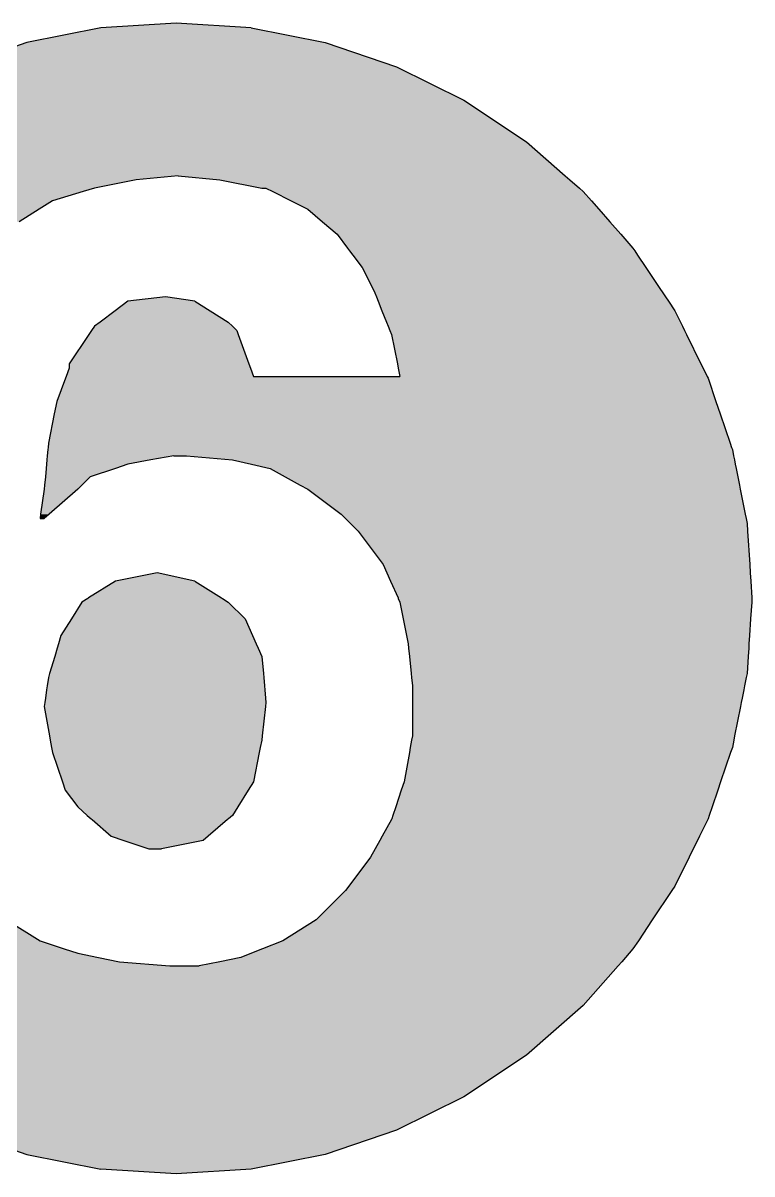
# Model space of a CAD drawing. Extents: x 2558 to 85222, y -662 to 28852.
# Drawn here: x 67670.3 to 67929.2, y 19925.8 to 20334.8 of the extents above; entities that cross this region are included whole.
import ezdxf

# ---------------------------------------------------------------- set-up
doc = ezdxf.new("R2010")
doc.units = 0
doc.header["$MEASUREMENT"] = 0
doc.layers.get('0').update_dxf_attribs({"linetype": 'CONTINUOUS'})
doc.layers.add('DLINE', color=1, linetype='CONTINUOUS')

# ---------------------------------------------------------------- blocks, each defined once
blk = doc.blocks.new('RCSTD3_DESIGN')
at = {"layer": 'DLINE', "linetype": 'CONTINUOUS'}
for p, q in [((593.532945, 15772.510366), (566.838529, 15770.760722)), ((620.227361, 15770.760722), (593.532945, 15772.510366)), ((566.838529, 15770.760722), (540.600861, 15765.541725)), ((620.227361, 15770.760722), (646.465028, 15765.541725)), ((540.600861, 15765.541725), (515.268877, 15756.942675)), ((646.465028, 15765.541725), (671.797013, 15756.942675)), ((671.797013, 15756.942675), (695.789877, 15745.110704)), ((695.789877, 15745.110704), (718.033098, 15730.248259)), ((718.033098, 15730.248259), (731.707502, 15718.256128)), ((579.418184, 15716.770363), (564.560541, 15713.798835)), ((594.275827, 15718.256128), (579.418184, 15716.770363)), ((594.275827, 15718.256128), (609.13347, 15716.770363)), ((609.13347, 15716.770363), (623.991112, 15713.798835)), ((731.707502, 15718.256128), (733.401692, 15716.770363)), ((733.401692, 15716.770363), (736.790071, 15713.798835)), ((560.596564, 15712.609642), (549.702899, 15709.341542)), ((564.560541, 15713.798835), (560.596564, 15712.609642)), ((623.991112, 15713.798835), (625.476877, 15713.798835)), ((625.476877, 15713.798835), (627.855263, 15712.609642)), ((627.855263, 15712.609642), (634.391462, 15709.341542)), ((736.790071, 15713.798835), (738.146086, 15712.609642)), ((738.146086, 15712.609642), (741.012132, 15709.341542)), ((549.702899, 15709.341542), (544.948453, 15706.370014)), ((634.391462, 15709.341542), (640.334519, 15706.370014)), ((741.012132, 15709.341542), (743.618093, 15706.370014)), ((544.948453, 15706.370014), (537.816784, 15701.912721)), ((640.334519, 15706.370014), (645.534694, 15701.912721)), ((743.618093, 15706.370014), (747.527034, 15701.912721)), ((645.534694, 15701.912721), (650.734869, 15697.455428)), ((747.527034, 15701.912721), (751.435975, 15697.455428)), ((650.734869, 15697.455428), (654.45395, 15692.496654)), ((751.435975, 15697.455428), (755.784703, 15692.496654)), ((654.45395, 15692.496654), (655.192162, 15691.512371)), ((655.192162, 15691.512371), (656.306485, 15690.026607)), ((755.784703, 15692.496654), (756.44238, 15691.512371)), ((756.44238, 15691.512371), (757.435136, 15690.026607)), ((656.306485, 15690.026607), (659.649455, 15685.569314)), ((757.435136, 15690.026607), (760.413403, 15685.569314)), ((659.649455, 15685.569314), (663.363866, 15678.140492)), ((760.413403, 15685.569314), (765.377183, 15678.140492)), ((663.363866, 15678.140492), (664.106748, 15676.654728)), ((765.377183, 15678.140492), (766.369939, 15676.654728)), ((589.818534, 15675.168964), (576.446655, 15673.6832)), ((600.218884, 15673.6832), (589.818534, 15675.168964)), ((664.106748, 15676.654728), (664.701053, 15675.168964)), ((664.701053, 15675.168964), (665.295359, 15673.6832)), ((766.369939, 15676.654728), (767.362695, 15675.168964)), ((767.362695, 15675.168964), (768.355451, 15673.6832)), ((571.873634, 15670.253434), (566.54156, 15666.254378)), ((576.446655, 15673.6832), (571.873634, 15670.253434)), ((600.218884, 15673.6832), (605.706509, 15670.253434)), ((605.706509, 15670.253434), (612.104998, 15666.254378)), ((665.295359, 15673.6832), (666.667266, 15670.253434)), ((666.667266, 15670.253434), (668.266888, 15666.254378)), ((768.355451, 15673.6832), (770.647147, 15670.253434)), ((770.647147, 15670.253434), (772.619263, 15666.254378)), ((566.54156, 15666.254378), (564.560541, 15664.768614)), ((612.104998, 15666.254378), (613.590762, 15664.768614)), ((668.266888, 15666.254378), (668.861193, 15664.768614)), ((772.619263, 15666.254378), (773.351961, 15664.768614)), ((562.579522, 15661.797085), (555.645956, 15651.396735)), ((563.570032, 15663.28285), (562.579522, 15661.797085)), ((564.560541, 15664.768614), (563.570032, 15663.28285)), ((564.560541, 15664.768614), (564.560541, 15664.768614)), ((613.590762, 15664.768614), (615.076527, 15663.28285)), ((613.590762, 15664.768614), (613.590762, 15664.768614)), ((615.076527, 15663.28285), (615.616805, 15661.797085)), ((615.616805, 15661.797085), (619.39875, 15651.396735)), ((668.861193, 15664.768614), (669.455499, 15663.28285)), ((668.861193, 15664.768614), (668.861193, 15664.768614)), ((669.455499, 15663.28285), (670.049805, 15661.797085)), ((670.049805, 15661.797085), (672.129875, 15651.396735)), ((773.351961, 15664.768614), (774.084659, 15663.28285)), ((773.351961, 15664.768614), (773.351961, 15664.768614)), ((774.084659, 15663.28285), (774.817357, 15661.797085)), ((774.817357, 15661.797085), (779.946242, 15651.396735)), ((555.645956, 15649.910971), (554.531632, 15646.939443)), ((555.645956, 15651.396735), (555.645956, 15649.910971)), ((619.39875, 15651.396735), (619.939028, 15649.910971)), ((619.939028, 15649.910971), (621.019584, 15646.939443)), ((672.129875, 15651.396735), (672.427028, 15649.910971)), ((672.427028, 15649.910971), (673.021333, 15646.939443)), ((779.946242, 15651.396735), (780.67894, 15649.910971)), ((780.67894, 15649.910971), (782.144335, 15646.939443)), ((554.277055, 15646.260569), (551.188663, 15638.024857)), ((554.531632, 15646.939443), (554.277055, 15646.260569)), ((621.019584, 15646.939443), (673.021333, 15646.939443)), ((782.144335, 15646.939443), (782.479119, 15646.260569)), ((782.479119, 15646.260569), (785.274766, 15638.024857)), ((551.188663, 15638.024857), (550.297204, 15633.567564)), ((785.274766, 15638.024857), (786.787813, 15633.567564)), ((550.297204, 15633.567564), (548.217134, 15623.167214)), ((786.787813, 15633.567564), (790.318256, 15623.167214)), ((548.013622, 15620.928584), (547.811926, 15618.709921)), ((548.082065, 15621.68145), (548.013622, 15620.928584)), ((548.217134, 15623.167214), (548.082065, 15621.68145)), ((790.318256, 15623.167214), (790.822605, 15621.68145)), ((790.822605, 15621.68145), (791.078169, 15620.928584)), ((791.078169, 15620.928584), (791.519488, 15618.709921)), ((547.676856, 15617.224157), (547.541787, 15615.738393)), ((547.811926, 15618.709921), (547.676856, 15617.224157)), ((584.618359, 15617.224157), (576.446655, 15615.738393)), ((592.790063, 15618.709921), (584.618359, 15617.224157)), ((592.790063, 15618.709921), (597.247355, 15618.709921)), ((597.247355, 15618.709921), (613.590762, 15617.224157)), ((613.590762, 15617.224157), (620.276702, 15615.738393)), ((791.519488, 15618.709921), (791.815025, 15617.224157)), ((791.815025, 15617.224157), (792.110562, 15615.738393)), ((547.406717, 15614.252629), (547.136578, 15611.2811)), ((547.541787, 15615.738393), (547.406717, 15614.252629)), ((571.989363, 15614.252629), (563.074777, 15611.2811)), ((576.446655, 15615.738393), (571.989363, 15614.252629)), ((620.276702, 15615.738393), (626.962641, 15614.252629)), ((626.962641, 15614.252629), (632.311392, 15611.2811)), ((792.110562, 15615.738393), (792.406099, 15614.252629)), ((792.406099, 15614.252629), (792.997173, 15611.2811)), ((547.136578, 15611.2811), (546.866439, 15608.309571)), ((563.074777, 15611.2811), (560.103248, 15608.309571)), ((632.311392, 15611.2811), (637.660144, 15608.309571)), ((792.997173, 15611.2811), (793.588247, 15608.309571)), ((546.73137, 15606.823807), (545.457858, 15597.909222)), ((546.866439, 15608.309571), (546.73137, 15606.823807)), ((558.617484, 15606.823807), (548.429386, 15597.909222)), ((560.103248, 15608.309571), (558.617484, 15606.823807)), ((637.660144, 15608.309571), (640.334519, 15606.823807)), ((640.334519, 15606.823807), (652.220633, 15597.909222)), ((793.588247, 15608.309571), (793.883784, 15606.823807)), ((793.883784, 15606.823807), (795.657005, 15597.909222)), ((545.457858, 15597.909222), (545.245606, 15596.423457)), ((545.245606, 15596.423457), (546.73137, 15596.423457)), ((548.429386, 15597.909222), (546.73137, 15596.423457)), ((652.220633, 15597.909222), (653.706398, 15596.423457)), ((653.706398, 15596.423457), (655.438938, 15594.690917)), ((795.657005, 15597.909222), (795.952542, 15596.423457)), ((795.952542, 15596.423457), (796.297165, 15594.690917)), ((655.438938, 15594.690917), (658.163691, 15591.966164)), ((796.297165, 15594.690917), (796.475755, 15591.966164)), ((658.163691, 15591.966164), (667.078276, 15580.08005)), ((796.475755, 15591.966164), (797.254812, 15580.08005)), ((667.078276, 15580.08005), (668.398956, 15577.108522)), ((797.254812, 15580.08005), (797.449577, 15577.108522)), ((586.847005, 15577.108522), (571.989363, 15574.136993)), ((600.218884, 15574.136993), (586.847005, 15577.108522)), ((668.398956, 15577.108522), (669.719635, 15574.136993)), ((797.449577, 15577.108522), (797.644341, 15574.136993)), ((571.989363, 15574.136993), (562.480471, 15568.193936)), ((600.218884, 15574.136993), (609.727775, 15568.193936)), ((669.719635, 15574.136993), (672.360994, 15568.193936)), ((797.644341, 15574.136993), (798.033869, 15568.193936)), ((562.164575, 15567.996501), (560.103248, 15566.708172)), ((562.480471, 15568.193936), (562.164575, 15567.996501)), ((609.727775, 15568.193936), (610.043671, 15567.996501)), ((610.043671, 15567.996501), (612.104998, 15566.708172)), ((672.360994, 15568.193936), (672.448743, 15567.996501)), ((672.448743, 15567.996501), (673.021333, 15566.708172)), ((798.04681, 15567.996501), (797.962368, 15566.708172)), ((798.033869, 15568.193936), (798.04681, 15567.996501)), ((560.103248, 15566.708172), (556.388838, 15560.765115)), ((612.104998, 15566.708172), (618.048055, 15560.765115)), ((673.021333, 15566.708172), (674.209945, 15560.765115)), ((797.962368, 15566.708172), (797.57284, 15560.765115)), ((556.388838, 15560.765115), (552.674427, 15554.822058)), ((618.048055, 15560.765115), (620.689414, 15554.822058)), ((674.209945, 15560.765115), (675.398556, 15554.822058)), ((797.57284, 15560.765115), (797.183311, 15554.822058)), ((551.782969, 15551.850529), (551.337239, 15550.364765)), ((552.674427, 15554.822058), (551.782969, 15551.850529)), ((620.689414, 15554.822058), (622.010093, 15551.850529)), ((622.010093, 15551.850529), (622.670433, 15550.364765)), ((675.398556, 15554.822058), (675.992862, 15551.850529)), ((675.992862, 15551.850529), (676.141438, 15550.364765)), ((796.988547, 15551.850529), (796.891165, 15550.364765)), ((797.183311, 15554.822058), (796.988547, 15551.850529)), ((550.445781, 15547.393236), (548.618435, 15541.302085)), ((551.337239, 15550.364765), (550.445781, 15547.393236)), ((622.670433, 15550.364765), (623.991112, 15547.393236)), ((623.991112, 15547.393236), (624.544853, 15541.302085)), ((676.141438, 15550.364765), (676.438591, 15547.393236)), ((676.438591, 15547.393236), (677.047706, 15541.302085)), ((796.696401, 15547.393236), (796.297165, 15541.302085)), ((796.891165, 15550.364765), (796.696401, 15547.393236)), ((548.217134, 15539.964415), (547.79263, 15536.992886)), ((548.618435, 15541.302085), (548.217134, 15539.964415)), ((624.544853, 15541.302085), (624.66646, 15539.964415)), ((624.66646, 15539.964415), (624.936599, 15536.992886)), ((677.047706, 15541.302085), (677.181473, 15539.964415)), ((677.181473, 15539.964415), (677.478626, 15536.992886)), ((796.031086, 15539.964415), (795.440013, 15536.992886)), ((796.297165, 15541.302085), (796.031086, 15539.964415)), ((547.580378, 15535.507122), (547.155874, 15532.535593)), ((547.79263, 15536.992886), (547.580378, 15535.507122)), ((624.936599, 15536.992886), (625.071668, 15535.507122)), ((625.071668, 15535.507122), (625.341807, 15532.535593)), ((677.478626, 15536.992886), (677.478626, 15535.507122)), ((677.478626, 15535.507122), (677.478626, 15532.535593)), ((795.144476, 15535.507122), (794.553402, 15532.535593)), ((795.440013, 15536.992886), (795.144476, 15535.507122)), ((546.943622, 15531.049829), (546.73137, 15529.564065)), ((547.155874, 15532.535593), (546.943622, 15531.049829)), ((625.476877, 15531.049829), (625.311792, 15529.564065)), ((625.341807, 15532.535593), (625.476877, 15531.049829)), ((677.478626, 15532.535593), (677.478626, 15531.049829)), ((677.478626, 15531.049829), (677.478626, 15529.564065)), ((794.257865, 15531.049829), (793.962328, 15529.564065)), ((794.553402, 15532.535593), (794.257865, 15531.049829)), ((546.73137, 15529.564065), (548.622343, 15519.163715)), ((625.311792, 15529.564065), (624.156197, 15519.163715)), ((677.478626, 15529.564065), (677.478626, 15519.163715)), ((793.962328, 15529.564065), (791.89357, 15519.163715)), ((548.622343, 15519.163715), (548.892482, 15517.677951)), ((624.156197, 15519.163715), (623.991112, 15517.677951)), ((677.478626, 15519.163715), (677.208487, 15517.677951)), ((791.89357, 15519.163715), (791.598033, 15517.677951)), ((548.892482, 15517.677951), (549.36767, 15515.064418)), ((549.36767, 15515.064418), (549.702899, 15513.220658)), ((623.468406, 15515.064418), (623.099654, 15513.220658)), ((623.991112, 15517.677951), (623.468406, 15515.064418)), ((676.733299, 15515.064418), (676.39807, 15513.220658)), ((677.208487, 15517.677951), (676.733299, 15515.064418)), ((791.078169, 15515.064418), (790.452297, 15513.220658)), ((791.598033, 15517.677951), (791.078169, 15515.064418)), ((549.702899, 15513.220658), (553.169682, 15502.820308)), ((623.099654, 15513.220658), (621.019584, 15502.820308)), ((676.39807, 15513.220658), (674.507098, 15502.820308)), ((790.452297, 15513.220658), (786.921854, 15502.820308)), ((553.169682, 15502.820308), (554.160191, 15499.848779)), ((621.019584, 15502.820308), (619.162378, 15499.848779)), ((674.507098, 15502.820308), (673.516588, 15499.848779)), ((786.921854, 15502.820308), (785.913156, 15499.848779)), ((554.160191, 15499.848779), (558.617484, 15493.905722)), ((619.162378, 15499.848779), (615.447968, 15493.905722)), ((673.516588, 15499.848779), (671.535569, 15493.905722)), ((785.913156, 15499.848779), (783.89576, 15493.905722)), ((558.617484, 15493.905722), (562.013517, 15490.934194)), ((562.013517, 15490.934194), (563.386958, 15489.732433)), ((613.590762, 15490.934194), (612.188708, 15489.732433)), ((615.447968, 15493.905722), (613.590762, 15490.934194)), ((670.54506, 15490.934194), (670.144473, 15489.732433)), ((671.535569, 15493.905722), (670.54506, 15490.934194)), ((782.887062, 15490.934194), (782.479119, 15489.732433)), ((783.89576, 15493.905722), (782.887062, 15490.934194)), ((563.386958, 15489.732433), (563.711533, 15489.448429)), ((563.711533, 15489.448429), (570.503598, 15483.505372)), ((611.857371, 15489.448429), (604.923804, 15483.505372)), ((612.188708, 15489.732433), (611.857371, 15489.448429)), ((670.049805, 15489.448429), (666.748106, 15483.505372)), ((670.144473, 15489.732433), (670.049805, 15489.448429)), ((782.339064, 15489.448429), (779.408272, 15483.505372)), ((782.479119, 15489.732433), (782.339064, 15489.448429)), ((570.503598, 15483.505372), (574.960891, 15482.019608)), ((574.960891, 15482.019608), (583.875477, 15479.04808)), ((603.190412, 15482.019608), (588.33277, 15479.04808)), ((604.923804, 15483.505372), (603.190412, 15482.019608)), ((665.922682, 15482.019608), (664.271833, 15479.04808)), ((666.748106, 15483.505372), (665.922682, 15482.019608)), ((778.675575, 15482.019608), (777.210179, 15479.04808)), ((779.408272, 15483.505372), (778.675575, 15482.019608)), ((583.875477, 15479.04808), (588.33277, 15479.04808)), ((664.271833, 15479.04808), (662.620983, 15476.076551)), ((777.210179, 15479.04808), (775.744783, 15476.076551)), ((662.620983, 15476.076551), (654.868246, 15465.739568)), ((775.744783, 15476.076551), (770.647147, 15465.739568)), ((654.868246, 15465.739568), (653.706398, 15464.190437)), ((770.647147, 15465.739568), (769.612051, 15464.190437)), ((653.706398, 15464.190437), (643.306048, 15453.790087)), ((769.612051, 15464.190437), (762.662759, 15453.790087)), ((533.359492, 15453.790087), (545.245606, 15446.361266)), ((643.306048, 15453.790087), (631.419934, 15446.361266)), ((762.662759, 15453.790087), (757.698979, 15446.361266)), ((545.245606, 15446.361266), (553.840358, 15443.496348)), ((631.419934, 15446.361266), (624.25764, 15443.496348)), ((757.698979, 15446.361266), (755.784703, 15443.496348)), ((553.840358, 15443.496348), (558.617484, 15441.903973)), ((558.617484, 15441.903973), (566.046306, 15440.418208)), ((620.276702, 15441.903973), (616.562291, 15440.418208)), ((624.25764, 15443.496348), (620.276702, 15441.903973)), ((754.388227, 15441.903973), (753.085247, 15440.418208)), ((755.784703, 15443.496348), (754.388227, 15441.903973)), ((566.046306, 15440.418208), (573.475127, 15438.932444)), ((573.475127, 15438.932444), (591.304298, 15437.44668)), ((591.304298, 15437.44668), (601.704648, 15437.44668)), ((609.13347, 15438.932444), (601.704648, 15437.44668)), ((616.562291, 15440.418208), (609.13347, 15438.932444)), ((750.479286, 15437.44668), (738.146086, 15423.38336)), ((751.782266, 15438.932444), (750.479286, 15437.44668)), ((753.085247, 15440.418208), (751.782266, 15438.932444)), ((738.146086, 15423.38336), (718.033098, 15405.744743)), ((718.033098, 15405.744743), (695.789877, 15390.882298)), ((695.789877, 15390.882298), (671.797013, 15379.050327)), ((515.268877, 15379.050327), (540.600861, 15370.451277)), ((671.797013, 15379.050327), (646.465028, 15370.451277)), ((540.600861, 15370.451277), (566.838529, 15365.23228)), ((646.465028, 15370.451277), (620.227361, 15365.23228)), ((593.532945, 15363.482636), (566.838529, 15365.23228)), ((620.227361, 15365.23228), (593.532945, 15363.482636))]:
    blk.add_line(p, q, dxfattribs=at)
for points in [[(593.532945, 15772.510366), (566.838529, 15770.760722), (620.227361, 15770.760722)], [(566.838529, 15770.760722), (540.600861, 15765.541725), (646.465028, 15765.541725)], [(540.600861, 15765.541725), (515.268877, 15756.942675), (671.797013, 15756.942675)], [(515.268877, 15756.942675), (491.276012, 15745.110704), (695.789877, 15745.110704)], [(491.276012, 15745.110704), (469.032792, 15730.248259), (718.033098, 15730.248259)], [(469.032792, 15730.248259), (455.358387, 15718.256128), (731.707502, 15718.256128)], [(453.664197, 15716.770363), (450.275818, 15713.798835), (564.560541, 15713.798835)], [(455.358387, 15718.256128), (453.664197, 15716.770363), (579.418184, 15716.770363)], [(594.275827, 15718.256128), (609.13347, 15716.770363), (733.401692, 15716.770363)], [(609.13347, 15716.770363), (623.991112, 15713.798835), (736.790071, 15713.798835)], [(448.919804, 15712.609642), (446.053757, 15709.341542), (549.702899, 15709.341542)], [(450.275818, 15713.798835), (448.919804, 15712.609642), (560.596564, 15712.609642)], [(623.991112, 15713.798835), (623.991112, 15713.798835), (625.476877, 15713.798835)], [(625.476877, 15713.798835), (627.855263, 15712.609642), (738.146086, 15712.609642)], [(627.855263, 15712.609642), (634.391462, 15709.341542), (741.012132, 15709.341542)], [(446.053757, 15709.341542), (443.447797, 15706.370014), (544.948453, 15706.370014)], [(634.391462, 15709.341542), (640.334519, 15706.370014), (743.618093, 15706.370014)], [(640.334519, 15706.370014), (645.534694, 15701.912721), (747.527034, 15701.912721)], [(645.534694, 15701.912721), (650.734869, 15697.455428), (751.435975, 15697.455428)], [(650.734869, 15697.455428), (654.45395, 15692.496654), (755.784703, 15692.496654)], [(654.45395, 15692.496654), (655.192162, 15691.512371), (756.44238, 15691.512371)], [(655.192162, 15691.512371), (656.306485, 15690.026607), (757.435136, 15690.026607)], [(656.306485, 15690.026607), (659.649455, 15685.569314), (760.413403, 15685.569314)], [(659.649455, 15685.569314), (663.363866, 15678.140492), (765.377183, 15678.140492)], [(663.363866, 15678.140492), (664.106748, 15676.654728), (766.369939, 15676.654728)], [(589.818534, 15675.168964), (576.446655, 15673.6832), (600.218884, 15673.6832)], [(664.106748, 15676.654728), (664.701053, 15675.168964), (767.362695, 15675.168964)], [(664.701053, 15675.168964), (665.295359, 15673.6832), (768.355451, 15673.6832)], [(571.873634, 15670.253434), (566.54156, 15666.254378), (612.104998, 15666.254378)], [(576.446655, 15673.6832), (571.873634, 15670.253434), (605.706509, 15670.253434)], [(665.295359, 15673.6832), (666.667266, 15670.253434), (770.647147, 15670.253434)], [(666.667266, 15670.253434), (668.266888, 15666.254378), (772.619263, 15666.254378)], [(566.54156, 15666.254378), (564.560541, 15664.768614), (613.590762, 15664.768614)], [(668.266888, 15666.254378), (668.861193, 15664.768614), (773.351961, 15664.768614)], [(562.579522, 15661.797085), (555.645956, 15651.396735), (619.39875, 15651.396735)], [(563.570032, 15663.28285), (562.579522, 15661.797085), (615.616805, 15661.797085)], [(564.560541, 15664.768614), (563.570032, 15663.28285), (615.076527, 15663.28285)], [(564.560541, 15664.768614), (613.590762, 15664.768614), (613.590762, 15664.768614)], [(564.560541, 15664.768614), (564.560541, 15664.768614), (613.590762, 15664.768614)], [(668.861193, 15664.768614), (669.455499, 15663.28285), (774.084659, 15663.28285)], [(668.861193, 15664.768614), (773.351961, 15664.768614), (773.351961, 15664.768614)], [(668.861193, 15664.768614), (668.861193, 15664.768614), (773.351961, 15664.768614)], [(669.455499, 15663.28285), (670.049805, 15661.797085), (774.817357, 15661.797085)], [(670.049805, 15661.797085), (672.129875, 15651.396735), (779.946242, 15651.396735)], [(555.645956, 15649.910971), (554.531632, 15646.939443), (621.019584, 15646.939443)], [(555.645956, 15651.396735), (555.645956, 15649.910971), (619.939028, 15649.910971)], [(672.129875, 15651.396735), (672.427028, 15649.910971), (780.67894, 15649.910971)], [(672.427028, 15649.910971), (673.021333, 15646.939443), (782.144335, 15646.939443)], [(554.277055, 15646.260569), (551.188663, 15638.024857), (785.274766, 15638.024857)], [(554.531632, 15646.939443), (554.277055, 15646.260569), (782.479119, 15646.260569)], [(621.019584, 15646.939443), (621.019584, 15646.939443), (673.021333, 15646.939443)], [(551.188663, 15638.024857), (550.297204, 15633.567564), (786.787813, 15633.567564)], [(550.297204, 15633.567564), (548.217134, 15623.167214), (790.318256, 15623.167214)], [(548.013622, 15620.928584), (547.811926, 15618.709921), (791.519488, 15618.709921)], [(548.082065, 15621.68145), (548.013622, 15620.928584), (791.078169, 15620.928584)], [(548.217134, 15623.167214), (548.082065, 15621.68145), (790.822605, 15621.68145)], [(547.676856, 15617.224157), (547.541787, 15615.738393), (576.446655, 15615.738393)], [(547.811926, 15618.709921), (547.676856, 15617.224157), (584.618359, 15617.224157)], [(592.790063, 15618.709921), (592.790063, 15618.709921), (597.247355, 15618.709921)], [(597.247355, 15618.709921), (613.590762, 15617.224157), (791.815025, 15617.224157)], [(613.590762, 15617.224157), (620.276702, 15615.738393), (792.110562, 15615.738393)], [(547.406717, 15614.252629), (547.136578, 15611.2811), (563.074777, 15611.2811)], [(547.541787, 15615.738393), (547.406717, 15614.252629), (571.989363, 15614.252629)], [(620.276702, 15615.738393), (626.962641, 15614.252629), (792.406099, 15614.252629)], [(626.962641, 15614.252629), (632.311392, 15611.2811), (792.997173, 15611.2811)], [(547.136578, 15611.2811), (546.866439, 15608.309571), (560.103248, 15608.309571)], [(632.311392, 15611.2811), (637.660144, 15608.309571), (793.588247, 15608.309571)], [(546.73137, 15606.823807), (545.457858, 15597.909222), (548.429386, 15597.909222)], [(546.866439, 15608.309571), (546.73137, 15606.823807), (558.617484, 15606.823807)], [(637.660144, 15608.309571), (640.334519, 15606.823807), (793.883784, 15606.823807)], [(640.334519, 15606.823807), (652.220633, 15597.909222), (795.657005, 15597.909222)], [(545.457858, 15597.909222), (545.245606, 15596.423457), (546.73137, 15596.423457)], [(545.245606, 15596.423457), (545.245606, 15596.423457), (546.73137, 15596.423457)], [(652.220633, 15597.909222), (653.706398, 15596.423457), (795.952542, 15596.423457)], [(653.706398, 15596.423457), (655.438938, 15594.690917), (796.297165, 15594.690917)], [(655.438938, 15594.690917), (658.163691, 15591.966164), (796.475755, 15591.966164)], [(658.163691, 15591.966164), (667.078276, 15580.08005), (797.254812, 15580.08005)], [(667.078276, 15580.08005), (668.398956, 15577.108522), (797.449577, 15577.108522)], [(586.847005, 15577.108522), (571.989363, 15574.136993), (600.218884, 15574.136993)], [(668.398956, 15577.108522), (669.719635, 15574.136993), (797.644341, 15574.136993)], [(571.989363, 15574.136993), (562.480471, 15568.193936), (609.727775, 15568.193936)], [(669.719635, 15574.136993), (672.360994, 15568.193936), (798.033869, 15568.193936)], [(562.164575, 15567.996501), (560.103248, 15566.708172), (612.104998, 15566.708172)], [(562.480471, 15568.193936), (562.164575, 15567.996501), (610.043671, 15567.996501)], [(672.360994, 15568.193936), (672.448743, 15567.996501), (798.04681, 15567.996501)], [(672.448743, 15567.996501), (673.021333, 15566.708172), (797.962368, 15566.708172)], [(560.103248, 15566.708172), (556.388838, 15560.765115), (618.048055, 15560.765115)], [(673.021333, 15566.708172), (674.209945, 15560.765115), (797.57284, 15560.765115)], [(556.388838, 15560.765115), (552.674427, 15554.822058), (620.689414, 15554.822058)], [(674.209945, 15560.765115), (675.398556, 15554.822058), (797.183311, 15554.822058)], [(551.782969, 15551.850529), (551.337239, 15550.364765), (622.670433, 15550.364765)], [(552.674427, 15554.822058), (551.782969, 15551.850529), (622.010093, 15551.850529)], [(675.398556, 15554.822058), (675.992862, 15551.850529), (796.988547, 15551.850529)], [(675.992862, 15551.850529), (676.141438, 15550.364765), (796.891165, 15550.364765)], [(550.445781, 15547.393236), (548.618435, 15541.302085), (624.544853, 15541.302085)], [(551.337239, 15550.364765), (550.445781, 15547.393236), (623.991112, 15547.393236)], [(676.141438, 15550.364765), (676.438591, 15547.393236), (796.696401, 15547.393236)], [(676.438591, 15547.393236), (677.047706, 15541.302085), (796.297165, 15541.302085)], [(548.217134, 15539.964415), (547.79263, 15536.992886), (624.936599, 15536.992886)], [(548.618435, 15541.302085), (548.217134, 15539.964415), (624.66646, 15539.964415)], [(677.047706, 15541.302085), (677.181473, 15539.964415), (796.031086, 15539.964415)], [(677.181473, 15539.964415), (677.478626, 15536.992886), (795.440013, 15536.992886)], [(547.580378, 15535.507122), (547.155874, 15532.535593), (625.341807, 15532.535593)], [(547.79263, 15536.992886), (547.580378, 15535.507122), (625.071668, 15535.507122)], [(677.478626, 15536.992886), (677.478626, 15535.507122), (795.144476, 15535.507122)], [(677.478626, 15535.507122), (677.478626, 15532.535593), (794.553402, 15532.535593)], [(546.943622, 15531.049829), (546.73137, 15529.564065), (625.311792, 15529.564065)], [(547.155874, 15532.535593), (546.943622, 15531.049829), (625.476877, 15531.049829)], [(677.478626, 15532.535593), (677.478626, 15531.049829), (794.257865, 15531.049829)], [(677.478626, 15531.049829), (677.478626, 15529.564065), (793.962328, 15529.564065)], [(546.73137, 15529.564065), (548.622343, 15519.163715), (624.156197, 15519.163715)], [(677.478626, 15529.564065), (677.478626, 15519.163715), (791.89357, 15519.163715)], [(548.622343, 15519.163715), (548.892482, 15517.677951), (623.991112, 15517.677951)], [(677.478626, 15519.163715), (677.208487, 15517.677951), (791.598033, 15517.677951)], [(548.892482, 15517.677951), (549.36767, 15515.064418), (623.468406, 15515.064418)], [(549.36767, 15515.064418), (549.702899, 15513.220658), (623.099654, 15513.220658)], [(676.733299, 15515.064418), (676.39807, 15513.220658), (790.452297, 15513.220658)], [(677.208487, 15517.677951), (676.733299, 15515.064418), (791.078169, 15515.064418)], [(549.702899, 15513.220658), (553.169682, 15502.820308), (621.019584, 15502.820308)], [(676.39807, 15513.220658), (674.507098, 15502.820308), (786.921854, 15502.820308)], [(553.169682, 15502.820308), (554.160191, 15499.848779), (619.162378, 15499.848779)], [(674.507098, 15502.820308), (673.516588, 15499.848779), (785.913156, 15499.848779)], [(554.160191, 15499.848779), (558.617484, 15493.905722), (615.447968, 15493.905722)], [(673.516588, 15499.848779), (671.535569, 15493.905722), (783.89576, 15493.905722)], [(558.617484, 15493.905722), (562.013517, 15490.934194), (613.590762, 15490.934194)], [(562.013517, 15490.934194), (563.386958, 15489.732433), (612.188708, 15489.732433)], [(670.54506, 15490.934194), (670.144473, 15489.732433), (782.479119, 15489.732433)], [(671.535569, 15493.905722), (670.54506, 15490.934194), (782.887062, 15490.934194)], [(563.386958, 15489.732433), (563.711533, 15489.448429), (611.857371, 15489.448429)], [(563.711533, 15489.448429), (570.503598, 15483.505372), (604.923804, 15483.505372)], [(670.049805, 15489.448429), (666.748106, 15483.505372), (779.408272, 15483.505372)], [(670.144473, 15489.732433), (670.049805, 15489.448429), (782.339064, 15489.448429)], [(570.503598, 15483.505372), (574.960891, 15482.019608), (603.190412, 15482.019608)], [(574.960891, 15482.019608), (583.875477, 15479.04808), (588.33277, 15479.04808)], [(665.922682, 15482.019608), (664.271833, 15479.04808), (777.210179, 15479.04808)], [(666.748106, 15483.505372), (665.922682, 15482.019608), (778.675575, 15482.019608)], [(583.875477, 15479.04808), (583.875477, 15479.04808), (588.33277, 15479.04808)], [(664.271833, 15479.04808), (662.620983, 15476.076551), (775.744783, 15476.076551)], [(662.620983, 15476.076551), (654.868246, 15465.739568), (770.647147, 15465.739568)], [(654.868246, 15465.739568), (653.706398, 15464.190437), (769.612051, 15464.190437)], [(653.706398, 15464.190437), (643.306048, 15453.790087), (762.662759, 15453.790087)], [(424.40313, 15453.790087), (429.36691, 15446.361266), (545.245606, 15446.361266)], [(643.306048, 15453.790087), (631.419934, 15446.361266), (757.698979, 15446.361266)], [(429.36691, 15446.361266), (431.281187, 15443.496348), (553.840358, 15443.496348)], [(631.419934, 15446.361266), (624.25764, 15443.496348), (755.784703, 15443.496348)], [(431.281187, 15443.496348), (432.677662, 15441.903973), (558.617484, 15441.903973)], [(432.677662, 15441.903973), (433.980642, 15440.418208), (566.046306, 15440.418208)], [(620.276702, 15441.903973), (616.562291, 15440.418208), (753.085247, 15440.418208)], [(624.25764, 15443.496348), (620.276702, 15441.903973), (754.388227, 15441.903973)], [(433.980642, 15440.418208), (435.283623, 15438.932444), (573.475127, 15438.932444)], [(435.283623, 15438.932444), (436.586603, 15437.44668), (591.304298, 15437.44668)], [(436.586603, 15437.44668), (448.919804, 15423.38336), (738.146086, 15423.38336)], [(591.304298, 15437.44668), (591.304298, 15437.44668), (601.704648, 15437.44668)], [(609.13347, 15438.932444), (601.704648, 15437.44668), (750.479286, 15437.44668)], [(616.562291, 15440.418208), (609.13347, 15438.932444), (751.782266, 15438.932444)], [(448.919804, 15423.38336), (469.032792, 15405.744743), (718.033098, 15405.744743)], [(469.032792, 15405.744743), (491.276012, 15390.882298), (695.789877, 15390.882298)], [(491.276012, 15390.882298), (515.268877, 15379.050327), (671.797013, 15379.050327)], [(515.268877, 15379.050327), (540.600861, 15370.451277), (646.465028, 15370.451277)], [(540.600861, 15370.451277), (566.838529, 15365.23228), (620.227361, 15365.23228)]]:
    blk.add_solid(points, dxfattribs=at)
at = {"layer": 'DLINE', "linetype": 'CONTINUOUS', "extrusion": (0, 0, -1)}
for points in [[(-566.838529, 15770.760722), (-620.227361, 15770.760722), (-646.465028, 15765.541725)], [(-540.600861, 15765.541725), (-646.465028, 15765.541725), (-671.797013, 15756.942675)], [(-515.268877, 15756.942675), (-671.797013, 15756.942675), (-695.789877, 15745.110704)], [(-491.276012, 15745.110704), (-695.789877, 15745.110704), (-718.033098, 15730.248259)], [(-469.032792, 15730.248259), (-718.033098, 15730.248259), (-731.707502, 15718.256128)], [(-453.664197, 15716.770363), (-579.418184, 15716.770363), (-564.560541, 15713.798835)], [(-455.358387, 15718.256128), (-594.275827, 15718.256128), (-579.418184, 15716.770363)], [(-594.275827, 15718.256128), (-731.707502, 15718.256128), (-733.401692, 15716.770363)], [(-609.13347, 15716.770363), (-733.401692, 15716.770363), (-736.790071, 15713.798835)], [(-448.919804, 15712.609642), (-560.596564, 15712.609642), (-549.702899, 15709.341542)], [(-450.275818, 15713.798835), (-564.560541, 15713.798835), (-560.596564, 15712.609642)], [(-625.476877, 15713.798835), (-736.790071, 15713.798835), (-738.146086, 15712.609642)], [(-627.855263, 15712.609642), (-738.146086, 15712.609642), (-741.012132, 15709.341542)], [(-446.053757, 15709.341542), (-549.702899, 15709.341542), (-544.948453, 15706.370014)], [(-634.391462, 15709.341542), (-741.012132, 15709.341542), (-743.618093, 15706.370014)], [(-443.447797, 15706.370014), (-544.948453, 15706.370014), (-537.816784, 15701.912721)], [(-640.334519, 15706.370014), (-743.618093, 15706.370014), (-747.527034, 15701.912721)], [(-645.534694, 15701.912721), (-747.527034, 15701.912721), (-751.435975, 15697.455428)], [(-650.734869, 15697.455428), (-751.435975, 15697.455428), (-755.784703, 15692.496654)], [(-654.45395, 15692.496654), (-755.784703, 15692.496654), (-756.44238, 15691.512371)], [(-655.192162, 15691.512371), (-756.44238, 15691.512371), (-757.435136, 15690.026607)], [(-656.306485, 15690.026607), (-757.435136, 15690.026607), (-760.413403, 15685.569314)], [(-659.649455, 15685.569314), (-760.413403, 15685.569314), (-765.377183, 15678.140492)], [(-663.363866, 15678.140492), (-765.377183, 15678.140492), (-766.369939, 15676.654728)], [(-664.106748, 15676.654728), (-766.369939, 15676.654728), (-767.362695, 15675.168964)], [(-664.701053, 15675.168964), (-767.362695, 15675.168964), (-768.355451, 15673.6832)], [(-571.873634, 15670.253434), (-605.706509, 15670.253434), (-612.104998, 15666.254378)], [(-576.446655, 15673.6832), (-600.218884, 15673.6832), (-605.706509, 15670.253434)], [(-665.295359, 15673.6832), (-768.355451, 15673.6832), (-770.647147, 15670.253434)], [(-666.667266, 15670.253434), (-770.647147, 15670.253434), (-772.619263, 15666.254378)], [(-566.54156, 15666.254378), (-612.104998, 15666.254378), (-613.590762, 15664.768614)], [(-668.266888, 15666.254378), (-772.619263, 15666.254378), (-773.351961, 15664.768614)], [(-562.579522, 15661.797085), (-615.616805, 15661.797085), (-619.39875, 15651.396735)], [(-563.570032, 15663.28285), (-615.076527, 15663.28285), (-615.616805, 15661.797085)], [(-564.560541, 15664.768614), (-613.590762, 15664.768614), (-615.076527, 15663.28285)], [(-668.861193, 15664.768614), (-773.351961, 15664.768614), (-774.084659, 15663.28285)], [(-669.455499, 15663.28285), (-774.084659, 15663.28285), (-774.817357, 15661.797085)], [(-670.049805, 15661.797085), (-774.817357, 15661.797085), (-779.946242, 15651.396735)], [(-555.645956, 15651.396735), (-619.39875, 15651.396735), (-619.939028, 15649.910971)], [(-555.645956, 15649.910971), (-619.939028, 15649.910971), (-621.019584, 15646.939443)], [(-672.129875, 15651.396735), (-779.946242, 15651.396735), (-780.67894, 15649.910971)], [(-672.427028, 15649.910971), (-780.67894, 15649.910971), (-782.144335, 15646.939443)], [(-554.277055, 15646.260569), (-782.479119, 15646.260569), (-785.274766, 15638.024857)], [(-554.531632, 15646.939443), (-782.144335, 15646.939443), (-782.479119, 15646.260569)], [(-551.188663, 15638.024857), (-785.274766, 15638.024857), (-786.787813, 15633.567564)], [(-550.297204, 15633.567564), (-786.787813, 15633.567564), (-790.318256, 15623.167214)], [(-548.013622, 15620.928584), (-791.078169, 15620.928584), (-791.519488, 15618.709921)], [(-548.082065, 15621.68145), (-790.822605, 15621.68145), (-791.078169, 15620.928584)], [(-548.217134, 15623.167214), (-790.318256, 15623.167214), (-790.822605, 15621.68145)], [(-547.676856, 15617.224157), (-584.618359, 15617.224157), (-576.446655, 15615.738393)], [(-547.811926, 15618.709921), (-592.790063, 15618.709921), (-584.618359, 15617.224157)], [(-597.247355, 15618.709921), (-791.519488, 15618.709921), (-791.815025, 15617.224157)], [(-613.590762, 15617.224157), (-791.815025, 15617.224157), (-792.110562, 15615.738393)], [(-547.406717, 15614.252629), (-571.989363, 15614.252629), (-563.074777, 15611.2811)], [(-547.541787, 15615.738393), (-576.446655, 15615.738393), (-571.989363, 15614.252629)], [(-620.276702, 15615.738393), (-792.110562, 15615.738393), (-792.406099, 15614.252629)], [(-626.962641, 15614.252629), (-792.406099, 15614.252629), (-792.997173, 15611.2811)], [(-547.136578, 15611.2811), (-563.074777, 15611.2811), (-560.103248, 15608.309571)], [(-632.311392, 15611.2811), (-792.997173, 15611.2811), (-793.588247, 15608.309571)], [(-546.73137, 15606.823807), (-558.617484, 15606.823807), (-548.429386, 15597.909222)], [(-546.866439, 15608.309571), (-560.103248, 15608.309571), (-558.617484, 15606.823807)], [(-637.660144, 15608.309571), (-793.588247, 15608.309571), (-793.883784, 15606.823807)], [(-640.334519, 15606.823807), (-793.883784, 15606.823807), (-795.657005, 15597.909222)], [(-545.457858, 15597.909222), (-548.429386, 15597.909222), (-546.73137, 15596.423457)], [(-652.220633, 15597.909222), (-795.657005, 15597.909222), (-795.952542, 15596.423457)], [(-653.706398, 15596.423457), (-795.952542, 15596.423457), (-796.297165, 15594.690917)], [(-655.438938, 15594.690917), (-796.297165, 15594.690917), (-796.475755, 15591.966164)], [(-658.163691, 15591.966164), (-796.475755, 15591.966164), (-797.254812, 15580.08005)], [(-667.078276, 15580.08005), (-797.254812, 15580.08005), (-797.449577, 15577.108522)], [(-668.398956, 15577.108522), (-797.449577, 15577.108522), (-797.644341, 15574.136993)], [(-571.989363, 15574.136993), (-600.218884, 15574.136993), (-609.727775, 15568.193936)], [(-669.719635, 15574.136993), (-797.644341, 15574.136993), (-798.033869, 15568.193936)], [(-562.164575, 15567.996501), (-610.043671, 15567.996501), (-612.104998, 15566.708172)], [(-562.480471, 15568.193936), (-609.727775, 15568.193936), (-610.043671, 15567.996501)], [(-672.360994, 15568.193936), (-798.033869, 15568.193936), (-798.04681, 15567.996501)], [(-672.448743, 15567.996501), (-798.04681, 15567.996501), (-797.962368, 15566.708172)], [(-560.103248, 15566.708172), (-612.104998, 15566.708172), (-618.048055, 15560.765115)], [(-673.021333, 15566.708172), (-797.962368, 15566.708172), (-797.57284, 15560.765115)], [(-556.388838, 15560.765115), (-618.048055, 15560.765115), (-620.689414, 15554.822058)], [(-674.209945, 15560.765115), (-797.57284, 15560.765115), (-797.183311, 15554.822058)], [(-551.782969, 15551.850529), (-622.010093, 15551.850529), (-622.670433, 15550.364765)], [(-552.674427, 15554.822058), (-620.689414, 15554.822058), (-622.010093, 15551.850529)], [(-675.398556, 15554.822058), (-797.183311, 15554.822058), (-796.988547, 15551.850529)], [(-675.992862, 15551.850529), (-796.988547, 15551.850529), (-796.891165, 15550.364765)], [(-550.445781, 15547.393236), (-623.991112, 15547.393236), (-624.544853, 15541.302085)], [(-551.337239, 15550.364765), (-622.670433, 15550.364765), (-623.991112, 15547.393236)], [(-676.141438, 15550.364765), (-796.891165, 15550.364765), (-796.696401, 15547.393236)], [(-676.438591, 15547.393236), (-796.696401, 15547.393236), (-796.297165, 15541.302085)], [(-548.217134, 15539.964415), (-624.66646, 15539.964415), (-624.936599, 15536.992886)], [(-548.618435, 15541.302085), (-624.544853, 15541.302085), (-624.66646, 15539.964415)], [(-677.047706, 15541.302085), (-796.297165, 15541.302085), (-796.031086, 15539.964415)], [(-677.181473, 15539.964415), (-796.031086, 15539.964415), (-795.440013, 15536.992886)], [(-547.580378, 15535.507122), (-625.071668, 15535.507122), (-625.341807, 15532.535593)], [(-547.79263, 15536.992886), (-624.936599, 15536.992886), (-625.071668, 15535.507122)], [(-677.478626, 15536.992886), (-795.440013, 15536.992886), (-795.144476, 15535.507122)], [(-677.478626, 15535.507122), (-795.144476, 15535.507122), (-794.553402, 15532.535593)], [(-546.943622, 15531.049829), (-625.476877, 15531.049829), (-625.311792, 15529.564065)], [(-547.155874, 15532.535593), (-625.341807, 15532.535593), (-625.476877, 15531.049829)], [(-677.478626, 15532.535593), (-794.553402, 15532.535593), (-794.257865, 15531.049829)], [(-677.478626, 15531.049829), (-794.257865, 15531.049829), (-793.962328, 15529.564065)], [(-546.73137, 15529.564065), (-625.311792, 15529.564065), (-624.156197, 15519.163715)], [(-677.478626, 15529.564065), (-793.962328, 15529.564065), (-791.89357, 15519.163715)], [(-548.622343, 15519.163715), (-624.156197, 15519.163715), (-623.991112, 15517.677951)], [(-677.478626, 15519.163715), (-791.89357, 15519.163715), (-791.598033, 15517.677951)], [(-548.892482, 15517.677951), (-623.991112, 15517.677951), (-623.468406, 15515.064418)], [(-549.36767, 15515.064418), (-623.468406, 15515.064418), (-623.099654, 15513.220658)], [(-676.733299, 15515.064418), (-791.078169, 15515.064418), (-790.452297, 15513.220658)], [(-677.208487, 15517.677951), (-791.598033, 15517.677951), (-791.078169, 15515.064418)], [(-549.702899, 15513.220658), (-623.099654, 15513.220658), (-621.019584, 15502.820308)], [(-676.39807, 15513.220658), (-790.452297, 15513.220658), (-786.921854, 15502.820308)], [(-553.169682, 15502.820308), (-621.019584, 15502.820308), (-619.162378, 15499.848779)], [(-674.507098, 15502.820308), (-786.921854, 15502.820308), (-785.913156, 15499.848779)], [(-554.160191, 15499.848779), (-619.162378, 15499.848779), (-615.447968, 15493.905722)], [(-673.516588, 15499.848779), (-785.913156, 15499.848779), (-783.89576, 15493.905722)], [(-558.617484, 15493.905722), (-615.447968, 15493.905722), (-613.590762, 15490.934194)], [(-562.013517, 15490.934194), (-613.590762, 15490.934194), (-612.188708, 15489.732433)], [(-670.54506, 15490.934194), (-782.887062, 15490.934194), (-782.479119, 15489.732433)], [(-671.535569, 15493.905722), (-783.89576, 15493.905722), (-782.887062, 15490.934194)], [(-563.386958, 15489.732433), (-612.188708, 15489.732433), (-611.857371, 15489.448429)], [(-563.711533, 15489.448429), (-611.857371, 15489.448429), (-604.923804, 15483.505372)], [(-670.049805, 15489.448429), (-782.339064, 15489.448429), (-779.408272, 15483.505372)], [(-670.144473, 15489.732433), (-782.479119, 15489.732433), (-782.339064, 15489.448429)], [(-570.503598, 15483.505372), (-604.923804, 15483.505372), (-603.190412, 15482.019608)], [(-574.960891, 15482.019608), (-603.190412, 15482.019608), (-588.33277, 15479.04808)], [(-665.922682, 15482.019608), (-778.675575, 15482.019608), (-777.210179, 15479.04808)], [(-666.748106, 15483.505372), (-779.408272, 15483.505372), (-778.675575, 15482.019608)], [(-664.271833, 15479.04808), (-777.210179, 15479.04808), (-775.744783, 15476.076551)], [(-662.620983, 15476.076551), (-775.744783, 15476.076551), (-770.647147, 15465.739568)], [(-654.868246, 15465.739568), (-770.647147, 15465.739568), (-769.612051, 15464.190437)], [(-653.706398, 15464.190437), (-769.612051, 15464.190437), (-762.662759, 15453.790087)], [(-424.40313, 15453.790087), (-533.359492, 15453.790087), (-545.245606, 15446.361266)], [(-643.306048, 15453.790087), (-762.662759, 15453.790087), (-757.698979, 15446.361266)], [(-429.36691, 15446.361266), (-545.245606, 15446.361266), (-553.840358, 15443.496348)], [(-631.419934, 15446.361266), (-757.698979, 15446.361266), (-755.784703, 15443.496348)], [(-431.281187, 15443.496348), (-553.840358, 15443.496348), (-558.617484, 15441.903973)], [(-432.677662, 15441.903973), (-558.617484, 15441.903973), (-566.046306, 15440.418208)], [(-620.276702, 15441.903973), (-754.388227, 15441.903973), (-753.085247, 15440.418208)], [(-624.25764, 15443.496348), (-755.784703, 15443.496348), (-754.388227, 15441.903973)], [(-433.980642, 15440.418208), (-566.046306, 15440.418208), (-573.475127, 15438.932444)], [(-435.283623, 15438.932444), (-573.475127, 15438.932444), (-591.304298, 15437.44668)], [(-436.586603, 15437.44668), (-750.479286, 15437.44668), (-738.146086, 15423.38336)], [(-609.13347, 15438.932444), (-751.782266, 15438.932444), (-750.479286, 15437.44668)], [(-616.562291, 15440.418208), (-753.085247, 15440.418208), (-751.782266, 15438.932444)], [(-448.919804, 15423.38336), (-738.146086, 15423.38336), (-718.033098, 15405.744743)], [(-469.032792, 15405.744743), (-718.033098, 15405.744743), (-695.789877, 15390.882298)], [(-491.276012, 15390.882298), (-695.789877, 15390.882298), (-671.797013, 15379.050327)], [(-515.268877, 15379.050327), (-671.797013, 15379.050327), (-646.465028, 15370.451277)], [(-540.600861, 15370.451277), (-646.465028, 15370.451277), (-620.227361, 15365.23228)], [(-566.838529, 15365.23228), (-620.227361, 15365.23228), (-593.532945, 15363.482636)]]:
    blk.add_solid(points, dxfattribs=at)

msp = doc.modelspace()

# ---------------------------------------------------------------- block references
msp.add_blockref('RCSTD3_DESIGN', (67131.138105, 4562.284676))

doc.saveas('drawing.dxf')
